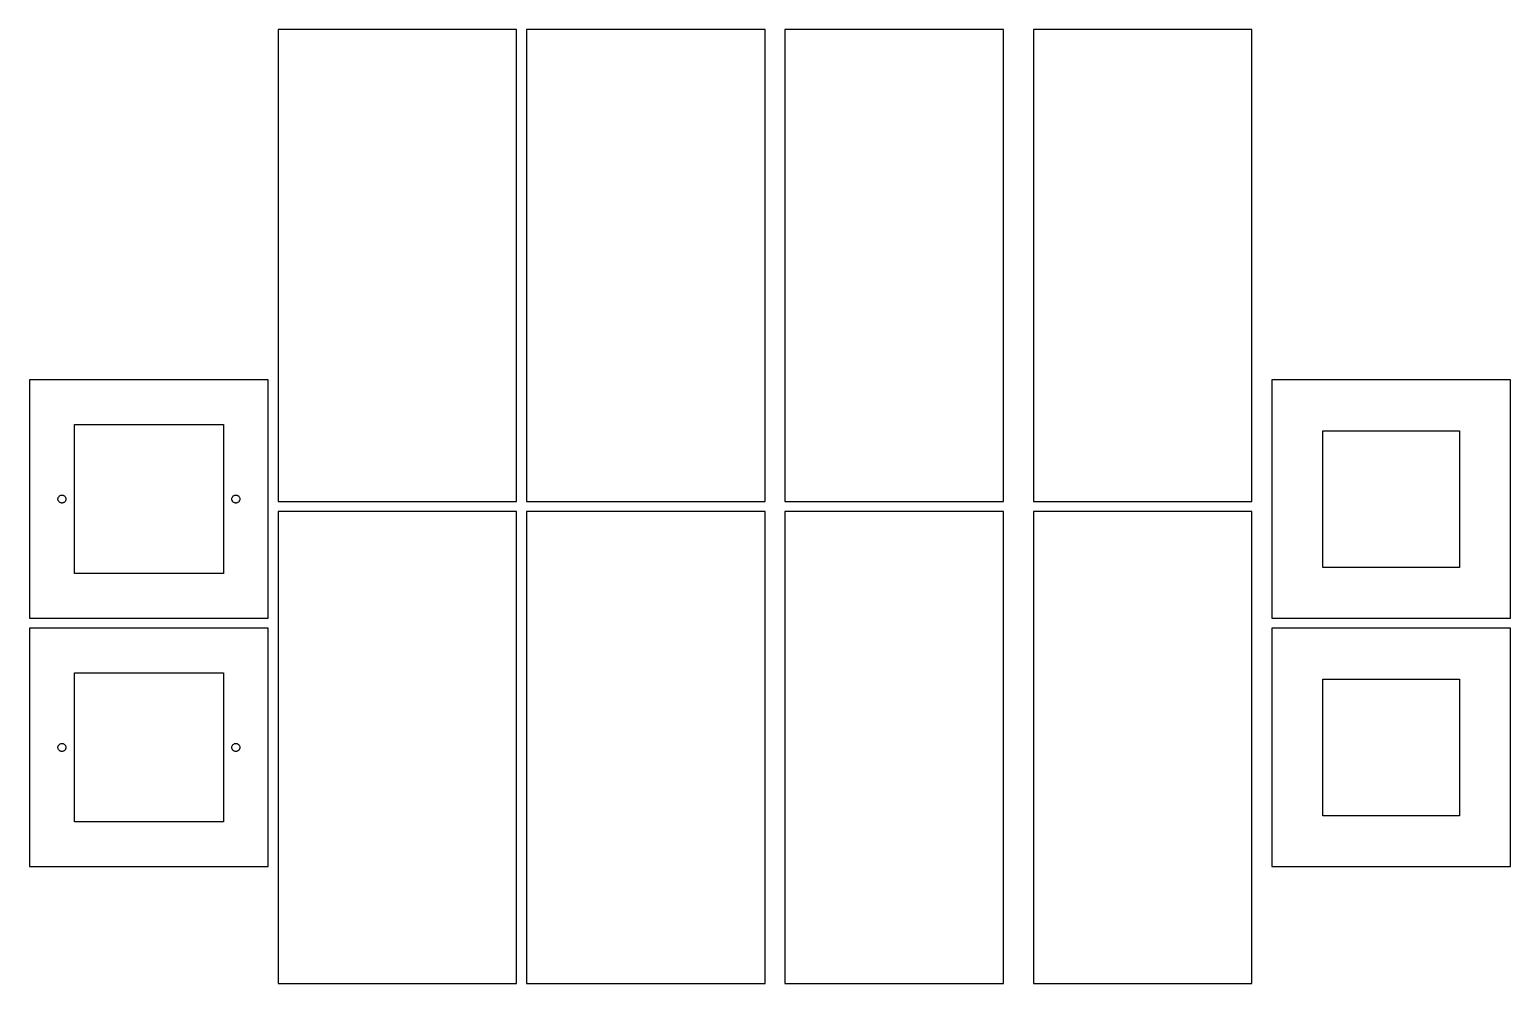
# Model space of a CAD drawing. Header units: metres. Extents: x -24 to 274, y -48 to 144.
import ezdxf

# ---------------------------------------------------------------- set-up
doc = ezdxf.new("R2010")
doc.units = ezdxf.units.M

msp = doc.modelspace()

# ---------------------------------------------------------------- linework, layer by layer
for p, q in [((74, 144.5), (26, 144.5)), ((26, 144.5), (26, 49.5)), ((74, 49.5), (74, 144.5)), ((124, 144.5), (76, 144.5)), ((76, 144.5), (76, 49.5)), ((124, 49.5), (124, 144.5)), ((172, 144.5), (128, 144.5)), ((128, 144.5), (128, 49.5)), ((172, 49.5), (172, 144.5)), ((222, 144.5), (178, 144.5)), ((178, 144.5), (178, 49.5)), ((222, 49.5), (222, 144.5)), ((24, 74), (-24, 74)), ((-24, 74), (-24, 26)), ((24, 26), (24, 74)), ((274, 74), (226, 74)), ((226, 74), (226, 26)), ((274, 26), (274, 74)), ((-15, 35), (-15, 65)), ((-15, 65), (15, 65)), ((15, 65), (15, 35)), ((236.25, 36.25), (236.25, 63.75)), ((236.25, 63.75), (263.75, 63.75)), ((263.75, 63.75), (263.75, 36.25)), ((-18.0099, 50.6164), (-17.9286, 50.6755)), ((-17.9286, 50.6755), (-17.8406, 50.7238)), ((-17.8406, 50.7238), (-17.7472, 50.7608)), ((-17.7472, 50.7608), (-17.6499, 50.7858)), ((-17.6499, 50.7858), (-17.5502, 50.7984)), ((-17.5502, 50.7984), (-17.4498, 50.7984)), ((-17.4498, 50.7984), (-17.3501, 50.7858)), ((-17.3501, 50.7858), (-17.2528, 50.7608)), ((-17.2528, 50.7608), (-17.1594, 50.7238)), ((-17.1594, 50.7238), (-17.0713, 50.6755)), ((-17.0713, 50.6755), (-16.9901, 50.6164)), ((16.9901, 50.6164), (17.0713, 50.6755)), ((17.0713, 50.6755), (17.1594, 50.7238)), ((17.1594, 50.7238), (17.2528, 50.7608)), ((17.2528, 50.7608), (17.3501, 50.7858)), ((17.3501, 50.7858), (17.4498, 50.7984)), ((17.4498, 50.7984), (17.5502, 50.7984)), ((17.5502, 50.7984), (17.6499, 50.7858)), ((17.6499, 50.7858), (17.7472, 50.7608)), ((17.7472, 50.7608), (17.8406, 50.7238)), ((17.8406, 50.7238), (17.9286, 50.6755)), ((17.9286, 50.6755), (18.0099, 50.6164)), ((-18.3, 50), (-18.2937, 50.1003)), ((-18.2937, 49.8997), (-18.3, 50)), ((-18.2937, 50.1003), (-18.2749, 50.1989)), ((-18.2749, 49.8011), (-18.2937, 49.8997)), ((-18.2749, 50.1989), (-18.2438, 50.2945)), ((-18.2438, 49.7055), (-18.2749, 49.8011)), ((-18.2438, 50.2945), (-18.201, 50.3854)), ((-18.201, 49.6146), (-18.2438, 49.7055)), ((-18.201, 50.3854), (-18.1472, 50.4702)), ((-18.1472, 49.5298), (-18.201, 49.6146)), ((-18.1472, 50.4702), (-18.0832, 50.5476)), ((-18.0832, 49.4524), (-18.1472, 49.5298)), ((-18.0832, 50.5476), (-18.0099, 50.6164)), ((-18.0099, 49.3836), (-18.0832, 49.4524)), ((-17.9286, 49.3245), (-18.0099, 49.3836)), ((-17.8406, 49.2762), (-17.9286, 49.3245)), ((-17.7472, 49.2392), (-17.8406, 49.2762)), ((-17.6499, 49.2142), (-17.7472, 49.2392)), ((-17.5502, 49.2016), (-17.6499, 49.2142)), ((-17.4498, 49.2016), (-17.5502, 49.2016)), ((-17.3501, 49.2142), (-17.4498, 49.2016)), ((-17.2528, 49.2392), (-17.3501, 49.2142)), ((-17.1594, 49.2762), (-17.2528, 49.2392)), ((-17.0713, 49.3245), (-17.1594, 49.2762)), ((-16.9901, 49.3836), (-17.0713, 49.3245)), ((-16.9901, 50.6164), (-16.9168, 50.5476)), ((-16.9168, 49.4524), (-16.9901, 49.3836)), ((-16.9168, 50.5476), (-16.8528, 50.4702)), ((-16.8528, 49.5298), (-16.9168, 49.4524)), ((-16.8528, 50.4702), (-16.799, 50.3854)), ((-16.799, 49.6146), (-16.8528, 49.5298)), ((-16.799, 50.3854), (-16.7562, 50.2945)), ((-16.7562, 49.7055), (-16.799, 49.6146)), ((-16.7562, 50.2945), (-16.7251, 50.1989)), ((-16.7251, 49.8011), (-16.7562, 49.7055)), ((-16.7251, 50.1989), (-16.7063, 50.1003)), ((-16.7063, 49.8997), (-16.7251, 49.8011)), ((-16.7063, 50.1003), (-16.7, 50)), ((-16.7, 50), (-16.7063, 49.8997)), ((16.7, 50), (16.7063, 50.1003)), ((16.7063, 49.8997), (16.7, 50)), ((16.7063, 50.1003), (16.7251, 50.1989)), ((16.7251, 49.8011), (16.7063, 49.8997)), ((16.7251, 50.1989), (16.7562, 50.2945)), ((16.7562, 49.7055), (16.7251, 49.8011)), ((16.7562, 50.2945), (16.799, 50.3854)), ((16.799, 49.6146), (16.7562, 49.7055)), ((16.799, 50.3854), (16.8528, 50.4702)), ((16.8528, 49.5298), (16.799, 49.6146)), ((16.8528, 50.4702), (16.9168, 50.5476)), ((16.9168, 49.4524), (16.8528, 49.5298)), ((16.9168, 50.5476), (16.9901, 50.6164)), ((16.9901, 49.3836), (16.9168, 49.4524)), ((17.0713, 49.3245), (16.9901, 49.3836)), ((17.1594, 49.2762), (17.0713, 49.3245)), ((17.2528, 49.2392), (17.1594, 49.2762)), ((17.3501, 49.2142), (17.2528, 49.2392)), ((17.4498, 49.2016), (17.3501, 49.2142)), ((17.5502, 49.2016), (17.4498, 49.2016)), ((17.6499, 49.2142), (17.5502, 49.2016)), ((17.7472, 49.2392), (17.6499, 49.2142)), ((17.8406, 49.2762), (17.7472, 49.2392)), ((17.9286, 49.3245), (17.8406, 49.2762)), ((18.0099, 49.3836), (17.9286, 49.3245)), ((18.0099, 50.6164), (18.0832, 50.5476)), ((18.0832, 49.4524), (18.0099, 49.3836)), ((18.0832, 50.5476), (18.1472, 50.4702)), ((18.1472, 49.5298), (18.0832, 49.4524)), ((18.1472, 50.4702), (18.201, 50.3854)), ((18.201, 49.6146), (18.1472, 49.5298)), ((18.201, 50.3854), (18.2438, 50.2945)), ((18.2438, 49.7055), (18.201, 49.6146)), ((18.2438, 50.2945), (18.2749, 50.1989)), ((18.2749, 49.8011), (18.2438, 49.7055)), ((18.2749, 50.1989), (18.2937, 50.1003)), ((18.2937, 49.8997), (18.2749, 49.8011)), ((18.2937, 50.1003), (18.3, 50)), ((18.3, 50), (18.2937, 49.8997)), ((26, 49.5), (74, 49.5)), ((76, 49.5), (124, 49.5)), ((128, 49.5), (172, 49.5)), ((178, 49.5), (222, 49.5)), ((74, 47.5), (26, 47.5)), ((26, 47.5), (26, -47.5)), ((74, -47.5), (74, 47.5)), ((124, 47.5), (76, 47.5)), ((76, 47.5), (76, -47.5)), ((124, -47.5), (124, 47.5)), ((172, 47.5), (128, 47.5)), ((128, 47.5), (128, -47.5)), ((172, -47.5), (172, 47.5)), ((222, 47.5), (178, 47.5)), ((178, 47.5), (178, -47.5)), ((222, -47.5), (222, 47.5)), ((263.75, 36.25), (236.25, 36.25)), ((15, 35), (-15, 35)), ((-24, 26), (24, 26)), ((24, 24), (-24, 24)), ((-24, 24), (-24, -24)), ((24, -24), (24, 24)), ((226, 26), (274, 26)), ((274, 24), (226, 24)), ((226, 24), (226, -24)), ((274, -24), (274, 24)), ((-15, -15), (-15, 15)), ((-15, 15), (15, 15)), ((15, 15), (15, -15)), ((236.25, -13.75), (236.25, 13.75)), ((236.25, 13.75), (263.75, 13.75)), ((263.75, 13.75), (263.75, -13.75)), ((-18.3, 0), (-18.2937, 0.100266)), ((-18.2937, -0.100266), (-18.3, 0)), ((-18.2937, 0.100266), (-18.2749, 0.198944)), ((-18.2749, 0.198944), (-18.2438, 0.294495)), ((-18.2438, 0.294495), (-18.201, 0.385391)), ((-18.201, 0.385391), (-18.1472, 0.470215)), ((-18.1472, 0.470215), (-18.0832, 0.547623)), ((-18.0832, 0.547623), (-18.0099, 0.616409)), ((-18.0099, 0.616409), (-17.9286, 0.675461)), ((-17.9286, 0.675461), (-17.8406, 0.723846)), ((-17.8406, 0.723846), (-17.7472, 0.760834)), ((-17.7472, 0.760834), (-17.6499, 0.785828)), ((-17.6499, 0.785828), (-17.5502, 0.798416)), ((-17.5502, 0.798416), (-17.4498, 0.798416)), ((-17.4498, 0.798416), (-17.3501, 0.785828)), ((-17.3501, 0.785828), (-17.2528, 0.760834)), ((-17.2528, 0.760834), (-17.1594, 0.723846)), ((-17.1594, 0.723846), (-17.0713, 0.675461)), ((-17.0713, 0.675461), (-16.9901, 0.616409)), ((-16.9901, 0.616409), (-16.9168, 0.547623)), ((-16.9168, 0.547623), (-16.8528, 0.470215)), ((-16.8528, 0.470215), (-16.799, 0.385391)), ((-16.799, 0.385391), (-16.7562, 0.294495)), ((-16.7562, 0.294495), (-16.7251, 0.198944)), ((-16.7251, 0.198944), (-16.7063, 0.100266)), ((-16.7063, 0.100266), (-16.7, 0)), ((-16.7, 0), (-16.7063, -0.100266)), ((16.7, 0), (16.7063, 0.100266)), ((16.7063, -0.100266), (16.7, 0)), ((16.7063, 0.100266), (16.7251, 0.198944)), ((16.7251, 0.198944), (16.7562, 0.294495)), ((16.7562, 0.294495), (16.799, 0.385391)), ((16.799, 0.385391), (16.8528, 0.470215)), ((16.8528, 0.470215), (16.9168, 0.547623)), ((16.9168, 0.547623), (16.9901, 0.616409)), ((16.9901, 0.616409), (17.0713, 0.675461)), ((17.0713, 0.675461), (17.1594, 0.723846)), ((17.1594, 0.723846), (17.2528, 0.760834)), ((17.2528, 0.760834), (17.3501, 0.785828)), ((17.3501, 0.785828), (17.4498, 0.798416)), ((17.4498, 0.798416), (17.5502, 0.798416)), ((17.5502, 0.798416), (17.6499, 0.785828)), ((17.6499, 0.785828), (17.7472, 0.760834)), ((17.7472, 0.760834), (17.8406, 0.723846)), ((17.8406, 0.723846), (17.9286, 0.675461)), ((17.9286, 0.675461), (18.0099, 0.616409)), ((18.0099, 0.616409), (18.0832, 0.547623)), ((18.0832, 0.547623), (18.1472, 0.470215)), ((18.1472, 0.470215), (18.201, 0.385391)), ((18.201, 0.385391), (18.2438, 0.294495)), ((18.2438, 0.294495), (18.2749, 0.198944)), ((18.2749, 0.198944), (18.2937, 0.100266)), ((18.2937, 0.100266), (18.3, 0)), ((18.3, 0), (18.2937, -0.100266)), ((-18.2749, -0.198944), (-18.2937, -0.100266)), ((-18.2438, -0.294495), (-18.2749, -0.198944)), ((-18.201, -0.385391), (-18.2438, -0.294495)), ((-18.1472, -0.470215), (-18.201, -0.385391)), ((-18.0832, -0.547623), (-18.1472, -0.470215)), ((-18.0099, -0.616409), (-18.0832, -0.547623)), ((-17.9286, -0.675461), (-18.0099, -0.616409)), ((-17.8406, -0.723846), (-17.9286, -0.675461)), ((-17.7472, -0.760834), (-17.8406, -0.723846)), ((-17.6499, -0.785828), (-17.7472, -0.760834)), ((-17.5502, -0.798416), (-17.6499, -0.785828)), ((-17.4498, -0.798416), (-17.5502, -0.798416)), ((-17.3501, -0.785828), (-17.4498, -0.798416)), ((-17.2528, -0.760834), (-17.3501, -0.785828)), ((-17.1594, -0.723846), (-17.2528, -0.760834)), ((-17.0713, -0.675461), (-17.1594, -0.723846)), ((-16.9901, -0.616409), (-17.0713, -0.675461)), ((-16.9168, -0.547623), (-16.9901, -0.616409)), ((-16.8528, -0.470215), (-16.9168, -0.547623)), ((-16.799, -0.385391), (-16.8528, -0.470215)), ((-16.7562, -0.294495), (-16.799, -0.385391)), ((-16.7251, -0.198944), (-16.7562, -0.294495)), ((-16.7063, -0.100266), (-16.7251, -0.198944)), ((16.7251, -0.198944), (16.7063, -0.100266)), ((16.7562, -0.294495), (16.7251, -0.198944)), ((16.799, -0.385391), (16.7562, -0.294495)), ((16.8528, -0.470215), (16.799, -0.385391)), ((16.9168, -0.547623), (16.8528, -0.470215)), ((16.9901, -0.616409), (16.9168, -0.547623)), ((17.0713, -0.675461), (16.9901, -0.616409)), ((17.1594, -0.723846), (17.0713, -0.675461)), ((17.2528, -0.760834), (17.1594, -0.723846)), ((17.3501, -0.785828), (17.2528, -0.760834)), ((17.4498, -0.798416), (17.3501, -0.785828)), ((17.5502, -0.798416), (17.4498, -0.798416)), ((17.6499, -0.785828), (17.5502, -0.798416)), ((17.7472, -0.760834), (17.6499, -0.785828)), ((17.8406, -0.723846), (17.7472, -0.760834)), ((17.9286, -0.675461), (17.8406, -0.723846)), ((18.0099, -0.616409), (17.9286, -0.675461)), ((18.0832, -0.547623), (18.0099, -0.616409)), ((18.1472, -0.470215), (18.0832, -0.547623)), ((18.201, -0.385391), (18.1472, -0.470215)), ((18.2438, -0.294495), (18.201, -0.385391)), ((18.2749, -0.198944), (18.2438, -0.294495)), ((18.2937, -0.100266), (18.2749, -0.198944)), ((263.75, -13.75), (236.25, -13.75)), ((15, -15), (-15, -15)), ((-24, -24), (24, -24)), ((226, -24), (274, -24)), ((26, -47.5), (74, -47.5)), ((76, -47.5), (124, -47.5)), ((128, -47.5), (172, -47.5)), ((178, -47.5), (222, -47.5))]:
    msp.add_line(p, q)

doc.saveas('drawing.dxf')
